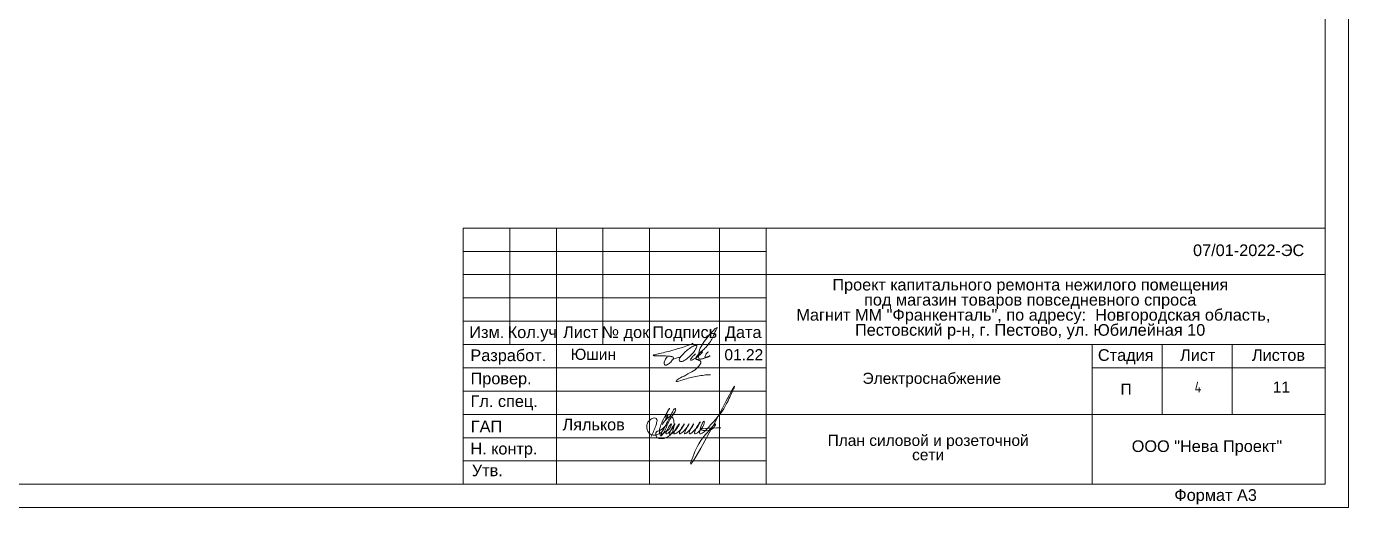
# Model space of a CAD drawing. Header units: metres. Extents: x -564 to -106, y -319 to -159.
# Drawn here: x -309.18 to -279.39, y -230.52 to -219.67 of the extents above; entities that cross this region are included whole.
import ezdxf
from ezdxf.enums import TextEntityAlignment as Align

# ---------------------------------------------------------------- set-up
doc = ezdxf.new("R2010")
doc.units = ezdxf.units.M
doc.header["$MEASUREMENT"] = 0
for name, color, linetype, lineweight in [('Level 1', 7, 'Continuous', 0), ('Level 50', 7, 'Continuous', 0), ('Level 63', 7, 'Continuous', 0)]:
    doc.layers.add(name, color=color, linetype=linetype, lineweight=lineweight)
doc.styles.add('GOST 2.304', font='cs_gost2304.shx')
doc.styles.add('Style-Arial', font='arial.ttf')

msp = doc.modelspace()

# ---------------------------------------------------------------- linework, layer by layer
at = {"color": 5, "linetype": 'Continuous', "lineweight": 0}
msp.add_spline([(-295.104, -228.916), (-295.002, -228.681), (-294.976, -228.587), (-294.976, -228.534), (-295.008, -228.502), (-295.057, -228.502), (-295.134, -228.547), (-295.189, -228.617), (-295.203, -228.657), (-295.203, -228.726), (-295.186, -228.789), (-295.144, -228.85), (-295.094, -228.879), (-295.027, -228.89), (-294.959, -228.872), (-294.901, -228.845), (-294.861, -228.814), (-294.789, -228.69), (-294.723, -228.554), (-294.67, -228.444), (-294.613, -228.346), (-294.576, -228.294), (-294.559, -228.29), (-294.552, -228.315), (-294.563, -228.356), (-294.596, -228.401), (-294.787, -228.769), (-294.848, -228.874), (-294.893, -228.901), (-294.905, -228.879), (-294.911, -228.858), (-294.918, -228.783), (-294.885, -228.659), (-294.79, -228.453), (-294.692, -228.282), (-294.789, -228.48), (-294.726, -228.424), (-294.855, -228.647), (-294.754, -228.517), (-294.68, -228.474), (-294.624, -228.489), (-294.597, -228.549), (-294.589, -228.646), (-294.66, -228.869), (-294.748, -228.933), (-294.812, -228.96), (-294.911, -228.964), (-294.98, -228.935), (-294.993, -228.913), (-295, -228.862), (-294.986, -228.811), (-294.911, -228.783), (-294.758, -228.646), (-294.873, -228.874), (-294.814, -228.839), (-294.66, -228.685), (-294.647, -228.64), (-294.773, -228.857), (-294.64, -228.756), (-294.571, -228.633), (-294.689, -228.866), (-294.527, -228.738), (-294.468, -228.633), (-294.592, -228.85), (-294.425, -228.744), (-294.359, -228.633), (-294.469, -228.852), (-294.299, -228.716), (-294.251, -228.633), (-294.353, -228.849), (-294.155, -228.657), (-294.15, -228.645), (-294.249, -228.837), (-294.005, -228.61), (-294.002, -228.6), (-294.126, -228.841), (-293.907, -228.61), (-293.907, -228.581), (-294.016, -228.829), (-293.716, -228.604), (-293.372, -228.111), (-293.237, -227.821), (-294.215, -229.514), (-294.031, -229.082), (-293.807, -228.791), (-293.654, -228.638), (-293.709, -228.734), (-293.979, -228.767), (-293.537, -228.724)], degree=3, dxfattribs=at)
at = {"layer": 'Level 1', "color": 5, "lineweight": 20}
for points in [[(-293.773, -227.107), (-293.908, -227.155), (-294.024, -227.186), (-294.034, -227.149), (-294.039, -227.075), (-294.012, -226.928), (-293.91, -226.777), (-293.794, -226.624), (-293.685, -226.507), (-293.632, -226.458), (-293.605, -226.455), (-293.652, -226.524), (-293.685, -226.613), (-293.734, -226.721), (-293.807, -226.832), (-293.898, -226.939), (-293.968, -226.993), (-294.015, -227.04), (-294.095, -227.125), (-294.109, -227.173), (-294.069, -227.193), (-293.992, -227.211), (-293.972, -227.255), (-294.05, -227.364), (-294.179, -227.461), (-294.373, -227.558), (-294.517, -227.636), (-294.548, -227.674), (-294.552, -227.69), (-294.334, -227.624), (-294.21, -227.585), (-294.066, -227.558), (-293.911, -227.535), (-293.821, -227.523), (-293.767, -227.531)], [(-294.748, -227.125), (-294.799, -227.214), (-294.807, -227.237), (-294.812, -227.254), (-294.814, -227.284), (-294.802, -227.307), (-294.779, -227.316), (-294.742, -227.308), (-294.659, -227.239), (-294.61, -227.175), (-294.589, -227.14), (-294.624, -227.119), (-294.686, -227.106), (-294.876, -227.098), (-294.963, -227.098), (-295.061, -227.101), (-295.057, -227.083), (-295.042, -227.079), (-294.638, -226.984), (-294.492, -226.937), (-294.272, -226.871), (-294.156, -226.817)], [(-294.647, -227.199), (-294.577, -227.163), (-294.509, -227.141), (-294.463, -227.134), (-294.448, -227.134), (-294.356, -227.02), (-294.267, -226.948), (-294.155, -226.88), (-294.097, -226.858), (-294.073, -226.863), (-294.075, -226.892), (-294.133, -227.011), (-294.213, -227.091), (-294.305, -227.168), (-294.388, -227.228), (-294.434, -227.228), (-294.46, -227.226), (-294.475, -227.202), (-294.468, -227.153), (-294.446, -227.132)], [(-294.109, -227.057), (-294.14, -227.086), (-294.164, -227.113), (-294.191, -227.139), (-294.209, -227.166), (-294.22, -227.189), (-294.217, -227.199), (-294.203, -227.202), (-294.146, -227.177), (-294.099, -227.15), (-294.002, -227.072), (-293.953, -227.029), (-293.944, -227.004), (-293.985, -227.017), (-294.031, -227.065), (-294.072, -227.106), (-294.092, -227.133), (-294.097, -227.174), (-294.084, -227.189), (-294, -227.177), (-293.951, -227.169), (-293.885, -227.145), (-293.808, -227.121), (-293.769, -227.089), (-293.81, -227.114), (-293.876, -227.133), (-293.898, -227.133), (-293.89, -227.087), (-293.83, -227.014), (-293.81, -227.009)]]:
    msp.add_open_spline(points, degree=3, dxfattribs=at)
at = {"layer": 'Level 50', "color": 7, "linetype": 'Continuous', "lineweight": 0}
for p, q in [((-279.391, -200.07), (-279.391, -230.52)), ((-279.391, -230.52), (-327.534, -230.52))]:
    msp.add_line(p, q, dxfattribs=at)
at = {"layer": 'Level 50', "color": 7, "linetype": 'Continuous', "lineweight": 13}
for p in [(-279.916, -200.595), (-326.694, -229.995)]:
    msp.add_line(p, (-279.916, -229.995), dxfattribs=at)
at = {"layer": 'Level 63', "color": 7, "linetype": 'Continuous', "lineweight": 13}
for p, q in [((-299.341, -224.22), (-279.916, -224.22)), ((-299.341, -224.22), (-299.341, -229.995)), ((-298.291, -224.22), (-298.291, -226.845)), ((-297.241, -224.22), (-297.241, -229.995)), ((-296.191, -224.22), (-296.191, -226.845)), ((-295.141, -224.22), (-295.141, -229.995)), ((-293.566, -224.22), (-293.566, -229.995)), ((-292.516, -224.22), (-292.516, -229.995)), ((-292.516, -225.27), (-279.916, -225.27)), ((-299.341, -226.32), (-292.516, -226.32)), ((-299.341, -226.845), (-292.516, -226.845)), ((-292.516, -226.845), (-279.916, -226.845)), ((-285.166, -227.37), (-279.916, -227.37)), ((-292.516, -228.42), (-279.916, -228.42))]:
    msp.add_line(p, q, dxfattribs=at)
at = {"layer": 'Level 63', "color": 7, "linetype": 'Continuous', "lineweight": 0}
for p, q in [((-299.341, -224.745), (-292.516, -224.745)), ((-299.341, -225.27), (-292.516, -225.27)), ((-299.341, -225.795), (-292.516, -225.795)), ((-299.341, -227.37), (-292.516, -227.37)), ((-299.341, -227.895), (-292.516, -227.895)), ((-299.341, -228.42), (-292.516, -228.42)), ((-299.341, -228.945), (-292.516, -228.945)), ((-299.341, -229.47), (-292.516, -229.47))]:
    msp.add_line(p, q, dxfattribs=at)
at = {"layer": 'Level 63', "color": 7, "linetype": 'Continuous', "lineweight": 13, "flags": 128}
for points in [[(-285.166, -226.845), (-285.166, -229.995)], [(-283.591, -226.845), (-283.591, -228.42)], [(-282.016, -226.845), (-282.016, -228.42)]]:
    msp.add_lwpolyline(points, dxfattribs=at)

# ---------------------------------------------------------------- texts
at = {"color": 7, "linetype": 'Continuous', "lineweight": 30, "style": 'Style-Arial'}
for s, p in [('Проект капитального ремонта нежилого помещения', (-291.022, -225.627)), ('под магазин товаров повседневного спроса', (-290.308, -225.967)), (' Магнит ММ "Франкенталь", по адресу:  Новгородская область,', (-291.934, -226.307)), ('Пестовский р-н, г. Пестово, ул. Юбилейная 10', (-290.511, -226.647))]:
    msp.add_text(s, height=0.2625, dxfattribs=at).set_placement(p)
at = {"color": 7, "linetype": 'Continuous', "lineweight": 13, "style": 'Style-Arial'}
msp.add_text('Юшин', height=0.25, dxfattribs=at).set_placement((-296.408, -227.065), align=Align.MIDDLE_CENTER)
at = {"color": 7, "linetype": 'Continuous', "lineweight": 0, "style": 'Style-Arial'}
msp.add_text('Ляльков', height=0.2625, dxfattribs=at).set_placement((-297.102, -228.649), align=Align.MIDDLE_LEFT)
at = {"color": 7, "linetype": 'Continuous', "lineweight": 13, "style": 'Style-Arial'}
msp.add_text('ООО "Нева Проект"', height=0.2625, dxfattribs=at).set_placement((-284.277, -229.005), align=Align.TOP_LEFT)
at = {"color": 7, "linetype": 'Continuous', "lineweight": 30, "insert": (-293.454, -226.949), "char_height": 0.25, "attachment_point": 1, "line_spacing_factor": 0.72, "style": 'GOST 2.304'}
msp.add_mtext('{\\fArial|b0|i0|c0|p39;01.22}', dxfattribs=at)
at = {"color": 7, "linetype": 'Continuous', "lineweight": 0, "char_height": 0.25, "attachment_point": 5}
for s, insert, line_spacing_factor, style in [('Электроснабжение', (-288.782, -227.644), 0.776524, 'Style-Arial'), ('4', (-282.785, -227.804), 0.72, 'GOST 2.304'), ('{\\fArial|b0|i0|c204|p39;1\\fArial|b0|i0|c0|p39;1}', (-280.906, -227.804), 0.72, 'GOST 2.304')]:
    msp.add_mtext(s, dxfattribs=dict(at, insert=insert, line_spacing_factor=line_spacing_factor, style=style))
at = {"color": 7, "linetype": 'Continuous', "lineweight": 13, "insert": (-288.864, -229.169), "char_height": 0.25, "width": 4.70974, "attachment_point": 5, "line_spacing_factor": 0.776524, "style": 'Style-Arial'}
msp.add_mtext('План силовой и розеточной сети ', dxfattribs=at)
at = {"layer": 'Level 1', "color": 7, "linetype": 'Continuous', "lineweight": 30, "style": 'Style-Arial'}
msp.add_text('07/01-2022-ЭС', height=0.2625, dxfattribs=at).set_placement((-282.895, -224.851))
at = {"layer": 'Level 50', "color": 7, "linetype": 'Continuous', "lineweight": 30, "style": 'Style-Arial'}
msp.add_text('П', height=0.25, dxfattribs=at).set_placement((-284.53, -227.728), align=Align.TOP_LEFT)
at = {"layer": 'Level 63', "color": 7, "linetype": 'Continuous', "lineweight": 0, "style": 'Style-Arial'}
for s, p in [('Изм.', (-298.809, -226.567)), ('Кол.уч', (-297.783, -226.567)), ('Лист', (-296.692, -226.567)), ('№ док', (-295.685, -226.567)), ('Подпись', (-294.348, -226.567)), ('Дата', (-293.03, -226.567)), ('Разработ.', (-298.324, -227.088)), ('Стадия', (-284.412, -227.082)), ('Лист', (-282.79, -227.082)), ('Листов', (-280.97, -227.082)), ('Провер.', (-298.486, -227.61)), ('Гл. спец.', (-298.417, -228.122)), ('ГАП', (-298.815, -228.691)), ('Н. контр.', (-298.422, -229.192)), ('Утв.', (-298.796, -229.682)), ('Формат А3', (-282.387, -230.238))]:
    msp.add_text(s, height=0.2625, dxfattribs=at).set_placement(p, align=Align.MIDDLE_CENTER)

doc.saveas('drawing.dxf')
